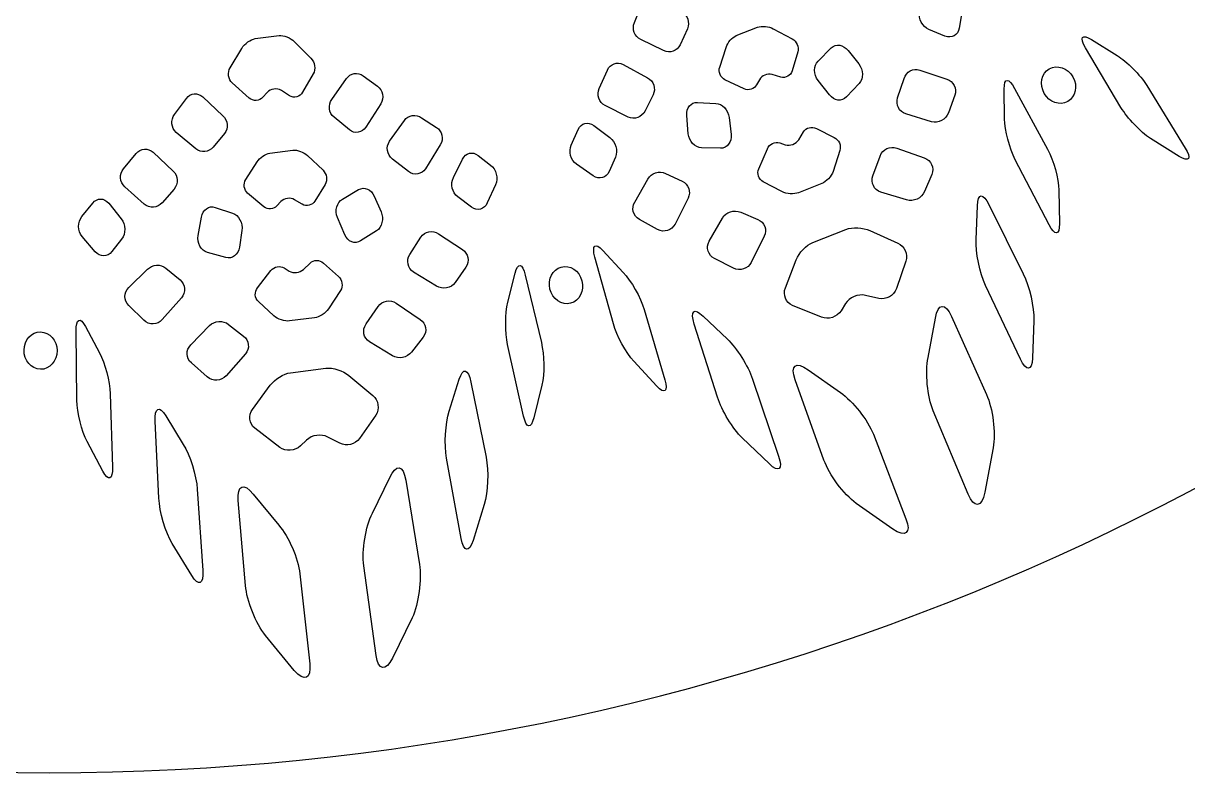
# Model space of a CAD drawing. Header units: centimetres. Extents: x -10.7 to 10.7, y -10.7 to 10.7.
# Drawn here: x -0.11 to 5, y -10.74 to -7.45 of the extents above; entities that cross this region are included whole.
import ezdxf

# ---------------------------------------------------------------- set-up
doc = ezdxf.new("R2010")
doc.units = ezdxf.units.CM
doc.header["$MEASUREMENT"] = 0
doc.layers.add('Camada 1', color=7, linetype='Continuous')

msp = doc.modelspace()

# ---------------------------------------------------------------- linework, layer by layer
at = {"layer": 'Camada 1'}
for points, knots in [([(-10.74208, 0), (-10.74208, 5.9327), (-5.9327, 10.74208), (0, 10.74208), (0, 10.74208), (5.9327, 10.74208), (10.74208, 5.9327), (10.74208, 0), (10.74208, 0), (10.74208, -5.9327), (5.9327, -10.74208), (0, -10.74208), (0, -10.74208), (-5.9327, -10.74208), (-10.74208, -5.9327), (-10.74208, 0)], [0, 0, 0, 0, 0.2, 0.2, 0.2, 0.2, 0.4, 0.4, 0.4, 0.4, 0.6, 0.6, 0.6, 0.6, 1, 1, 1, 1]), ([(3.82278, -7.39891), (3.81646, -7.42942), (3.83445, -7.46445), (3.86318, -7.47614), (3.86318, -7.47614), (3.86318, -7.47614), (3.9334, -7.50501), (3.9334, -7.50501), (3.9334, -7.50501), (3.96242, -7.51681), (3.99087, -7.50101), (3.99627, -7.47022), (3.99627, -7.47022), (3.99627, -7.47022), (4.01111, -7.38399), (4.01111, -7.38399), (4.01111, -7.38399), (4.01632, -7.35325), (3.99658, -7.31835), (3.96774, -7.30626), (3.96774, -7.30626), (3.96774, -7.30626), (3.90363, -7.27898), (3.90363, -7.27898), (3.90363, -7.27898), (3.87503, -7.26668), (3.84672, -7.28141), (3.84076, -7.31181), (3.84076, -7.31181), (3.84076, -7.31181), (3.82278, -7.39891), (3.82278, -7.39891)], [0, 0, 0, 0, 0.1111111, 0.1111111, 0.1111111, 0.1111111, 0.2222222, 0.2222222, 0.2222222, 0.2222222, 0.3333333, 0.3333333, 0.3333333, 0.3333333, 0.4444444, 0.4444444, 0.4444444, 0.4444444, 0.5555556, 0.5555556, 0.5555556, 0.5555556, 0.6666667, 0.6666667, 0.6666667, 0.6666667, 0.7777778, 0.7777778, 0.7777778, 0.7777778, 1, 1, 1, 1]), ([(2.56953, -7.44625), (2.55823, -7.47393), (2.57046, -7.5075), (2.59723, -7.52047), (2.59723, -7.52047), (2.59723, -7.52047), (2.69814, -7.56907), (2.69814, -7.56907), (2.69814, -7.56907), (2.72521, -7.58206), (2.75807, -7.57053), (2.77061, -7.54383), (2.77061, -7.54383), (2.77061, -7.54383), (2.80273, -7.4729), (2.80273, -7.4729), (2.80273, -7.4729), (2.81464, -7.44522), (2.80244, -7.41165), (2.77603, -7.39847), (2.77603, -7.39847), (2.77603, -7.39847), (2.66914, -7.34137), (2.66914, -7.34137), (2.66914, -7.34137), (2.64273, -7.327), (2.61268, -7.33772), (2.60167, -7.36534), (2.60167, -7.36534), (2.60167, -7.36534), (2.56953, -7.44625), (2.56953, -7.44625)], [0, 0, 0, 0, 0.1111111, 0.1111111, 0.1111111, 0.1111111, 0.2222222, 0.2222222, 0.2222222, 0.2222222, 0.3333333, 0.3333333, 0.3333333, 0.3333333, 0.4444444, 0.4444444, 0.4444444, 0.4444444, 0.5555556, 0.5555556, 0.5555556, 0.5555556, 0.6666667, 0.6666667, 0.6666667, 0.6666667, 0.7777778, 0.7777778, 0.7777778, 0.7777778, 1, 1, 1, 1]), ([(3.05155, -7.73697), (3.0715, -7.7462), (3.0964, -7.738), (3.10664, -7.71919), (3.10664, -7.71919), (3.10664, -7.71919), (3.11849, -7.69723), (3.11849, -7.69723), (3.11849, -7.69723), (3.12876, -7.67831), (3.15384, -7.66794), (3.17448, -7.67395), (3.17448, -7.67395), (3.17448, -7.67395), (3.21261, -7.68533), (3.21261, -7.68533), (3.21261, -7.68533), (3.23351, -7.69155), (3.25619, -7.67895), (3.26275, -7.65789), (3.26275, -7.65789), (3.26275, -7.65789), (3.28699, -7.57497), (3.28699, -7.57497), (3.28699, -7.57497), (3.29305, -7.55322), (3.28196, -7.52729), (3.26222, -7.51737), (3.26222, -7.51737), (3.26222, -7.51737), (3.17967, -7.47316), (3.17967, -7.47316), (3.17967, -7.47316), (3.16012, -7.46236), (3.12932, -7.4593), (3.11093, -7.46636), (3.11093, -7.46636), (3.11093, -7.46636), (3.01727, -7.5033), (3.01727, -7.5033), (3.01727, -7.5033), (2.99899, -7.51058), (2.97877, -7.53354), (2.97234, -7.55471), (2.97234, -7.55471), (2.97234, -7.55471), (2.9444, -7.64136), (2.9444, -7.64136), (2.9444, -7.64136), (2.9376, -7.66263), (2.94776, -7.6879), (2.96747, -7.69721), (2.96747, -7.69721), (2.96747, -7.69721), (3.05155, -7.73697), (3.05155, -7.73697)], [0, 0, 0, 0, 0.0666667, 0.0666667, 0.0666667, 0.0666667, 0.1333333, 0.1333333, 0.1333333, 0.1333333, 0.2, 0.2, 0.2, 0.2, 0.2666667, 0.2666667, 0.2666667, 0.2666667, 0.3333333, 0.3333333, 0.3333333, 0.3333333, 0.4, 0.4, 0.4, 0.4, 0.4666667, 0.4666667, 0.4666667, 0.4666667, 0.5333333, 0.5333333, 0.5333333, 0.5333333, 0.6, 0.6, 0.6, 0.6, 0.6666667, 0.6666667, 0.6666667, 0.6666667, 0.7333333, 0.7333333, 0.7333333, 0.7333333, 0.8, 0.8, 0.8, 0.8, 0.8666667, 0.8666667, 0.8666667, 0.8666667, 1, 1, 1, 1]), ([(0.87776, -7.77756), (0.89557, -7.79322), (0.92282, -7.79145), (0.9383, -7.77401), (0.9383, -7.77401), (0.9383, -7.77401), (0.95603, -7.75366), (0.95603, -7.75366), (0.95603, -7.75366), (0.9714, -7.73614), (0.99977, -7.7321), (1.01908, -7.74432), (1.01908, -7.74432), (1.01908, -7.74432), (1.0549, -7.76713), (1.0549, -7.76713), (1.0549, -7.76713), (1.07429, -7.77957), (1.10051, -7.77258), (1.11263, -7.75197), (1.11263, -7.75197), (1.11263, -7.75197), (1.1592, -7.67143), (1.1592, -7.67143), (1.1592, -7.67143), (1.17087, -7.65066), (1.16629, -7.61962), (1.14912, -7.60269), (1.14912, -7.60269), (1.14912, -7.60269), (1.07636, -7.52985), (1.07636, -7.52985), (1.07636, -7.52985), (1.05929, -7.51263), (1.02889, -7.50056), (1.00876, -7.50305), (1.00876, -7.50305), (1.00876, -7.50305), (0.90425, -7.51641), (0.90425, -7.51641), (0.90425, -7.51641), (0.88417, -7.51911), (0.85771, -7.53853), (0.8453, -7.55922), (0.8453, -7.55922), (0.8453, -7.55922), (0.79455, -7.6446), (0.79455, -7.6446), (0.79455, -7.6446), (0.78177, -7.66481), (0.78547, -7.69477), (0.8031, -7.7113), (0.8031, -7.7113), (0.8031, -7.7113), (0.87776, -7.77756), (0.87776, -7.77756)], [0, 0, 0, 0, 0.0666667, 0.0666667, 0.0666667, 0.0666667, 0.1333333, 0.1333333, 0.1333333, 0.1333333, 0.2, 0.2, 0.2, 0.2, 0.2666667, 0.2666667, 0.2666667, 0.2666667, 0.3333333, 0.3333333, 0.3333333, 0.3333333, 0.4, 0.4, 0.4, 0.4, 0.4666667, 0.4666667, 0.4666667, 0.4666667, 0.5333333, 0.5333333, 0.5333333, 0.5333333, 0.6, 0.6, 0.6, 0.6, 0.6666667, 0.6666667, 0.6666667, 0.6666667, 0.7333333, 0.7333333, 0.7333333, 0.7333333, 0.8, 0.8, 0.8, 0.8, 0.8666667, 0.8666667, 0.8666667, 0.8666667, 1, 1, 1, 1]), ([(4.8201, -7.72234), (4.79118, -7.67556), (4.73242, -7.61643), (4.68998, -7.5906), (4.68998, -7.5906), (4.68998, -7.5906), (4.57774, -7.52064), (4.57774, -7.52064), (4.57774, -7.52064), (4.53514, -7.4936), (4.52355, -7.50971), (4.55152, -7.55684), (4.55152, -7.55684), (4.55152, -7.55684), (4.70686, -7.81841), (4.70686, -7.81841), (4.70686, -7.81841), (4.73475, -7.86561), (4.79298, -7.927), (4.83627, -7.95478), (4.83627, -7.95478), (4.83627, -7.95478), (4.96229, -8.03408), (4.96229, -8.03408), (4.96229, -8.03408), (5.00566, -8.06049), (5.01791, -8.04358), (4.98917, -7.99699), (4.98917, -7.99699), (4.98917, -7.99699), (4.8201, -7.72234), (4.8201, -7.72234)], [0, 0, 0, 0, 0.1111111, 0.1111111, 0.1111111, 0.1111111, 0.2222222, 0.2222222, 0.2222222, 0.2222222, 0.3333333, 0.3333333, 0.3333333, 0.3333333, 0.4444444, 0.4444444, 0.4444444, 0.4444444, 0.5555556, 0.5555556, 0.5555556, 0.5555556, 0.6666667, 0.6666667, 0.6666667, 0.6666667, 0.7777778, 0.7777778, 0.7777778, 0.7777778, 1, 1, 1, 1]), ([(3.37643, -7.61513), (3.35619, -7.63548), (3.356, -7.67355), (3.37643, -7.69993), (3.37643, -7.69993), (3.37643, -7.69993), (3.42641, -7.76391), (3.42641, -7.76391), (3.42641, -7.76391), (3.44697, -7.79013), (3.48044, -7.79394), (3.50071, -7.77269), (3.50071, -7.77269), (3.50071, -7.77269), (3.55688, -7.71337), (3.55688, -7.71337), (3.55688, -7.71337), (3.57675, -7.69228), (3.5759, -7.65336), (3.555, -7.62733), (3.555, -7.62733), (3.555, -7.62733), (3.50883, -7.56886), (3.50883, -7.56886), (3.50883, -7.56886), (3.48785, -7.54267), (3.45475, -7.53737), (3.43456, -7.55756), (3.43456, -7.55756), (3.43456, -7.55756), (3.37643, -7.61513), (3.37643, -7.61513)], [0, 0, 0, 0, 0.1111111, 0.1111111, 0.1111111, 0.1111111, 0.2222222, 0.2222222, 0.2222222, 0.2222222, 0.3333333, 0.3333333, 0.3333333, 0.3333333, 0.4444444, 0.4444444, 0.4444444, 0.4444444, 0.5555556, 0.5555556, 0.5555556, 0.5555556, 0.6666667, 0.6666667, 0.6666667, 0.6666667, 0.7777778, 0.7777778, 0.7777778, 0.7777778, 1, 1, 1, 1]), ([(2.41504, -7.73546), (2.40226, -7.76263), (2.41372, -7.79674), (2.4407, -7.81068), (2.4407, -7.81068), (2.4407, -7.81068), (2.54198, -7.86077), (2.54198, -7.86077), (2.54198, -7.86077), (2.56913, -7.87347), (2.60265, -7.86162), (2.61643, -7.83439), (2.61643, -7.83439), (2.61643, -7.83439), (2.6518, -7.7634), (2.6518, -7.7634), (2.6518, -7.7634), (2.66532, -7.73633), (2.65402, -7.70233), (2.62743, -7.68828), (2.62743, -7.68828), (2.62743, -7.68828), (2.52043, -7.63028), (2.52043, -7.63028), (2.52043, -7.63028), (2.49421, -7.61581), (2.46328, -7.62703), (2.45114, -7.65518), (2.45114, -7.65518), (2.45114, -7.65518), (2.41504, -7.73546), (2.41504, -7.73546)], [0, 0, 0, 0, 0.1111111, 0.1111111, 0.1111111, 0.1111111, 0.2222222, 0.2222222, 0.2222222, 0.2222222, 0.3333333, 0.3333333, 0.3333333, 0.3333333, 0.4444444, 0.4444444, 0.4444444, 0.4444444, 0.5555556, 0.5555556, 0.5555556, 0.5555556, 0.6666667, 0.6666667, 0.6666667, 0.6666667, 0.7777778, 0.7777778, 0.7777778, 0.7777778, 1, 1, 1, 1]), ([(1.3177, -7.9171), (1.34098, -7.93594), (1.37392, -7.93073), (1.39025, -7.90525), (1.39025, -7.90525), (1.39025, -7.90525), (1.45597, -7.80294), (1.45597, -7.80294), (1.45597, -7.80294), (1.47185, -7.77757), (1.46497, -7.74267), (1.44097, -7.72523), (1.44097, -7.72523), (1.44097, -7.72523), (1.37869, -7.6797), (1.37869, -7.6797), (1.37869, -7.6797), (1.35493, -7.66226), (1.32191, -7.66763), (1.30511, -7.69192), (1.30511, -7.69192), (1.30511, -7.69192), (1.24037, -7.78331), (1.24037, -7.78331), (1.24037, -7.78331), (1.22299, -7.8076), (1.2273, -7.84313), (1.25034, -7.86208), (1.25034, -7.86208), (1.25034, -7.86208), (1.3177, -7.9171), (1.3177, -7.9171)], [0, 0, 0, 0, 0.1111111, 0.1111111, 0.1111111, 0.1111111, 0.2222222, 0.2222222, 0.2222222, 0.2222222, 0.3333333, 0.3333333, 0.3333333, 0.3333333, 0.4444444, 0.4444444, 0.4444444, 0.4444444, 0.5555556, 0.5555556, 0.5555556, 0.5555556, 0.6666667, 0.6666667, 0.6666667, 0.6666667, 0.7777778, 0.7777778, 0.7777778, 0.7777778, 1, 1, 1, 1]), ([(3.72576, -7.77682), (3.716, -7.80619), (3.73198, -7.83807), (3.76185, -7.84754), (3.76185, -7.84754), (3.76185, -7.84754), (3.87459, -7.88146), (3.87459, -7.88146), (3.87459, -7.88146), (3.9043, -7.8894), (3.93793, -7.87178), (3.94883, -7.84222), (3.94883, -7.84222), (3.94883, -7.84222), (3.97672, -7.76504), (3.97672, -7.76504), (3.97672, -7.76504), (3.98736, -7.73567), (3.97151, -7.70382), (3.94195, -7.69408), (3.94195, -7.69408), (3.94195, -7.69408), (3.8232, -7.65471), (3.8232, -7.65471), (3.8232, -7.65471), (3.7941, -7.64484), (3.7634, -7.66172), (3.75398, -7.69165), (3.75398, -7.69165), (3.75398, -7.69165), (3.72576, -7.77682), (3.72576, -7.77682)], [0, 0, 0, 0, 0.1111111, 0.1111111, 0.1111111, 0.1111111, 0.2222222, 0.2222222, 0.2222222, 0.2222222, 0.3333333, 0.3333333, 0.3333333, 0.3333333, 0.4444444, 0.4444444, 0.4444444, 0.4444444, 0.5555556, 0.5555556, 0.5555556, 0.5555556, 0.6666667, 0.6666667, 0.6666667, 0.6666667, 0.7777778, 0.7777778, 0.7777778, 0.7777778, 1, 1, 1, 1]), ([(4.39198, -7.64921), (4.35769, -7.66905), (4.34769, -7.7171), (4.36981, -7.75684), (4.36981, -7.75684), (4.39174, -7.79677), (4.43791, -7.81261), (4.47294, -7.79221), (4.47294, -7.79221), (4.50802, -7.77215), (4.5181, -7.72392), (4.49543, -7.68458), (4.49543, -7.68458), (4.47252, -7.64537), (4.42624, -7.6295), (4.39198, -7.64921)], [0, 0, 0, 0, 0.2, 0.2, 0.2, 0.2, 0.4, 0.4, 0.4, 0.4, 0.6, 0.6, 0.6, 0.6, 1, 1, 1, 1]), ([(4.39092, -8.3344), (4.41616, -8.38306), (4.43706, -8.38102), (4.43643, -8.33009), (4.43643, -8.33009), (4.43643, -8.33009), (4.434, -8.18282), (4.434, -8.18282), (4.434, -8.18282), (4.43307, -8.13186), (4.41029, -8.05098), (4.3841, -8.00267), (4.3841, -8.00267), (4.3841, -8.00267), (4.23958, -7.73547), (4.23958, -7.73547), (4.23958, -7.73547), (4.21357, -7.68718), (4.19309, -7.68811), (4.19423, -7.7379), (4.19423, -7.7379), (4.19423, -7.7379), (4.19587, -7.8686), (4.19587, -7.8686), (4.19587, -7.8686), (4.19621, -7.9185), (4.21701, -7.99944), (4.2423, -8.04825), (4.2423, -8.04825), (4.2423, -8.04825), (4.39092, -8.3344), (4.39092, -8.3344)], [0, 0, 0, 0, 0.1111111, 0.1111111, 0.1111111, 0.1111111, 0.2222222, 0.2222222, 0.2222222, 0.2222222, 0.3333333, 0.3333333, 0.3333333, 0.3333333, 0.4444444, 0.4444444, 0.4444444, 0.4444444, 0.5555556, 0.5555556, 0.5555556, 0.5555556, 0.6666667, 0.6666667, 0.6666667, 0.6666667, 0.7777778, 0.7777778, 0.7777778, 0.7777778, 1, 1, 1, 1]), ([(0.54986, -7.84947), (0.53184, -7.87347), (0.53502, -7.90908), (0.55748, -7.92824), (0.55748, -7.92824), (0.55748, -7.92824), (0.64286, -8.00034), (0.64286, -8.00034), (0.64286, -8.00034), (0.66572, -8.01939), (0.70041, -8.01648), (0.71954, -7.99362), (0.71954, -7.99362), (0.71954, -7.99362), (0.76899, -7.93393), (0.76899, -7.93393), (0.76899, -7.93393), (0.78783, -7.91118), (0.78463, -7.87562), (0.76243, -7.85519), (0.76243, -7.85519), (0.76243, -7.85519), (0.67345, -7.77224), (0.67345, -7.77224), (0.67345, -7.77224), (0.6517, -7.75173), (0.61971, -7.75472), (0.6018, -7.77885), (0.6018, -7.77885), (0.6018, -7.77885), (0.54986, -7.84947), (0.54986, -7.84947)], [0, 0, 0, 0, 0.1111111, 0.1111111, 0.1111111, 0.1111111, 0.2222222, 0.2222222, 0.2222222, 0.2222222, 0.3333333, 0.3333333, 0.3333333, 0.3333333, 0.4444444, 0.4444444, 0.4444444, 0.4444444, 0.5555556, 0.5555556, 0.5555556, 0.5555556, 0.6666667, 0.6666667, 0.6666667, 0.6666667, 0.7777778, 0.7777778, 0.7777778, 0.7777778, 1, 1, 1, 1]), ([(2.94817, -7.99809), (2.97764, -7.99947), (2.99789, -7.97036), (2.99418, -7.93724), (2.99418, -7.93724), (2.99418, -7.93724), (2.98558, -7.86297), (2.98558, -7.86297), (2.98558, -7.86297), (2.98166, -7.82953), (2.95507, -7.80172), (2.92671, -7.80122), (2.92671, -7.80122), (2.92671, -7.80122), (2.84641, -7.79693), (2.84641, -7.79693), (2.84641, -7.79693), (2.81789, -7.79492), (2.79696, -7.82029), (2.79963, -7.85347), (2.79963, -7.85347), (2.79963, -7.85347), (2.80648, -7.93454), (2.80648, -7.93454), (2.80648, -7.93454), (2.80926, -7.96767), (2.83519, -7.99547), (2.86429, -7.99627), (2.86429, -7.99627), (2.86429, -7.99627), (2.94817, -7.99809), (2.94817, -7.99809)], [0, 0, 0, 0, 0.1111111, 0.1111111, 0.1111111, 0.1111111, 0.2222222, 0.2222222, 0.2222222, 0.2222222, 0.3333333, 0.3333333, 0.3333333, 0.3333333, 0.4444444, 0.4444444, 0.4444444, 0.4444444, 0.5555556, 0.5555556, 0.5555556, 0.5555556, 0.6666667, 0.6666667, 0.6666667, 0.6666667, 0.7777778, 0.7777778, 0.7777778, 0.7777778, 1, 1, 1, 1]), ([(1.57737, -8.1003), (1.60182, -8.11895), (1.63587, -8.11374), (1.65219, -8.08837), (1.65219, -8.08837), (1.65219, -8.08837), (1.71717, -7.98362), (1.71717, -7.98362), (1.71717, -7.98362), (1.73297, -7.95721), (1.72503, -7.92269), (1.70032, -7.90657), (1.70032, -7.90657), (1.70032, -7.90657), (1.6351, -7.86384), (1.6351, -7.86384), (1.6351, -7.86384), (1.61028, -7.84662), (1.57631, -7.85199), (1.55935, -7.87625), (1.55935, -7.87625), (1.55935, -7.87625), (1.49453, -7.96703), (1.49453, -7.96703), (1.49453, -7.96703), (1.47728, -7.9915), (1.48239, -8.02675), (1.50657, -8.04561), (1.50657, -8.04561), (1.50657, -8.04561), (1.57737, -8.1003), (1.57737, -8.1003)], [0, 0, 0, 0, 0.1111111, 0.1111111, 0.1111111, 0.1111111, 0.2222222, 0.2222222, 0.2222222, 0.2222222, 0.3333333, 0.3333333, 0.3333333, 0.3333333, 0.4444444, 0.4444444, 0.4444444, 0.4444444, 0.5555556, 0.5555556, 0.5555556, 0.5555556, 0.6666667, 0.6666667, 0.6666667, 0.6666667, 0.7777778, 0.7777778, 0.7777778, 0.7777778, 1, 1, 1, 1]), ([(2.38884, -8.11935), (2.41469, -8.13726), (2.44647, -8.1285), (2.4589, -8.10006), (2.4589, -8.10006), (2.4589, -8.10006), (2.48647, -8.03688), (2.48647, -8.03688), (2.48647, -8.03688), (2.49851, -8.00854), (2.4875, -7.9701), (2.46194, -7.95126), (2.46194, -7.95126), (2.46194, -7.95126), (2.39114, -7.8984), (2.39114, -7.8984), (2.39114, -7.8984), (2.36614, -7.87954), (2.33552, -7.887), (2.32317, -7.91517), (2.32317, -7.91517), (2.32317, -7.91517), (2.29227, -7.98404), (2.29227, -7.98404), (2.29227, -7.98404), (2.2797, -8.0123), (2.28965, -8.05008), (2.31524, -8.06799), (2.31524, -8.06799), (2.31524, -8.06799), (2.38884, -8.11935), (2.38884, -8.11935)], [0, 0, 0, 0, 0.1111111, 0.1111111, 0.1111111, 0.1111111, 0.2222222, 0.2222222, 0.2222222, 0.2222222, 0.3333333, 0.3333333, 0.3333333, 0.3333333, 0.4444444, 0.4444444, 0.4444444, 0.4444444, 0.5555556, 0.5555556, 0.5555556, 0.5555556, 0.6666667, 0.6666667, 0.6666667, 0.6666667, 0.7777778, 0.7777778, 0.7777778, 0.7777778, 1, 1, 1, 1]), ([(3.11592, -8.08818), (3.10663, -8.10879), (3.11555, -8.13467), (3.13568, -8.14528), (3.13568, -8.14528), (3.13568, -8.14528), (3.21778, -8.18865), (3.21778, -8.18865), (3.21778, -8.18865), (3.23776, -8.19918), (3.2707, -8.20127), (3.29054, -8.19344), (3.29054, -8.19344), (3.29054, -8.19344), (3.39278, -8.15314), (3.39278, -8.15314), (3.39278, -8.15314), (3.41284, -8.14531), (3.43514, -8.1216), (3.4425, -8.10014), (3.4425, -8.10014), (3.4425, -8.10014), (3.47216, -8.00836), (3.47216, -8.00836), (3.47216, -8.00836), (3.47907, -7.98606), (3.46766, -7.96015), (3.44734, -7.95034), (3.44734, -7.95034), (3.44734, -7.95034), (3.36916, -7.91153), (3.36916, -7.91153), (3.36916, -7.91153), (3.34881, -7.90081), (3.3231, -7.90753), (3.31201, -7.92627), (3.31201, -7.92627), (3.31201, -7.92627), (3.29116, -7.96043), (3.29116, -7.96043), (3.29116, -7.96043), (3.28018, -7.97927), (3.25338, -7.98935), (3.23232, -7.98242), (3.23232, -7.98242), (3.23232, -7.98242), (3.20808, -7.97488), (3.20808, -7.97488), (3.20808, -7.97488), (3.18707, -7.96837), (3.1627, -7.97956), (3.15384, -8.00036), (3.15384, -8.00036), (3.15384, -8.00036), (3.11592, -8.08818), (3.11592, -8.08818)], [0, 0, 0, 0, 0.0666667, 0.0666667, 0.0666667, 0.0666667, 0.1333333, 0.1333333, 0.1333333, 0.1333333, 0.2, 0.2, 0.2, 0.2, 0.2666667, 0.2666667, 0.2666667, 0.2666667, 0.3333333, 0.3333333, 0.3333333, 0.3333333, 0.4, 0.4, 0.4, 0.4, 0.4666667, 0.4666667, 0.4666667, 0.4666667, 0.5333333, 0.5333333, 0.5333333, 0.5333333, 0.6, 0.6, 0.6, 0.6, 0.6666667, 0.6666667, 0.6666667, 0.6666667, 0.7333333, 0.7333333, 0.7333333, 0.7333333, 0.8, 0.8, 0.8, 0.8, 0.8666667, 0.8666667, 0.8666667, 0.8666667, 1, 1, 1, 1]), ([(0.3257, -8.088), (0.30639, -8.11115), (0.30861, -8.1469), (0.3312, -8.16722), (0.3312, -8.16722), (0.3312, -8.16722), (0.41682, -8.24374), (0.41682, -8.24374), (0.41682, -8.24374), (0.43987, -8.26454), (0.47532, -8.25996), (0.49564, -8.23731), (0.49564, -8.23731), (0.49564, -8.23731), (0.54816, -8.1773), (0.54816, -8.1773), (0.54816, -8.1773), (0.56811, -8.15444), (0.56597, -8.11891), (0.54387, -8.0984), (0.54387, -8.0984), (0.54387, -8.0984), (0.45534, -8.01585), (0.45534, -8.01585), (0.45534, -8.01585), (0.43372, -7.99603), (0.40076, -7.99794), (0.38155, -8.02072), (0.38155, -8.02072), (0.38155, -8.02072), (0.3257, -8.088), (0.3257, -8.088)], [0, 0, 0, 0, 0.1111111, 0.1111111, 0.1111111, 0.1111111, 0.2222222, 0.2222222, 0.2222222, 0.2222222, 0.3333333, 0.3333333, 0.3333333, 0.3333333, 0.4444444, 0.4444444, 0.4444444, 0.4444444, 0.5555556, 0.5555556, 0.5555556, 0.5555556, 0.6666667, 0.6666667, 0.6666667, 0.6666667, 0.7777778, 0.7777778, 0.7777778, 0.7777778, 1, 1, 1, 1]), ([(0.94213, -8.25487), (0.9589, -8.26868), (0.9851, -8.26701), (0.99976, -8.25098), (0.99976, -8.25098), (0.99976, -8.25098), (1.01701, -8.23278), (1.01701, -8.23278), (1.01701, -8.23278), (1.03164, -8.21688), (1.0586, -8.21291), (1.07689, -8.22405), (1.07689, -8.22405), (1.07689, -8.22405), (1.11097, -8.24418), (1.11097, -8.24418), (1.11097, -8.24418), (1.12952, -8.25537), (1.15444, -8.24884), (1.16627, -8.2301), (1.16627, -8.2301), (1.16627, -8.2301), (1.21125, -8.15734), (1.21125, -8.15734), (1.21125, -8.15734), (1.22281, -8.13837), (1.21871, -8.11038), (1.20217, -8.09503), (1.20217, -8.09503), (1.20217, -8.09503), (1.13364, -8.03029), (1.13364, -8.03029), (1.13364, -8.03029), (1.11747, -8.01489), (1.08834, -8.00425), (1.06895, -8.00677), (1.06895, -8.00677), (1.06895, -8.00677), (0.96896, -8.01955), (0.96896, -8.01955), (0.96896, -8.01955), (0.94949, -8.02206), (0.92398, -8.03953), (0.91218, -8.05836), (0.91218, -8.05836), (0.91218, -8.05836), (0.86302, -8.13588), (0.86302, -8.13588), (0.86302, -8.13588), (0.85101, -8.15482), (0.85455, -8.18168), (0.87104, -8.19549), (0.87104, -8.19549), (0.87104, -8.19549), (0.94213, -8.25487), (0.94213, -8.25487)], [0, 0, 0, 0, 0.0666667, 0.0666667, 0.0666667, 0.0666667, 0.1333333, 0.1333333, 0.1333333, 0.1333333, 0.2, 0.2, 0.2, 0.2, 0.2666667, 0.2666667, 0.2666667, 0.2666667, 0.3333333, 0.3333333, 0.3333333, 0.3333333, 0.4, 0.4, 0.4, 0.4, 0.4666667, 0.4666667, 0.4666667, 0.4666667, 0.5333333, 0.5333333, 0.5333333, 0.5333333, 0.6, 0.6, 0.6, 0.6, 0.6666667, 0.6666667, 0.6666667, 0.6666667, 0.7333333, 0.7333333, 0.7333333, 0.7333333, 0.8, 0.8, 0.8, 0.8, 0.8666667, 0.8666667, 0.8666667, 0.8666667, 1, 1, 1, 1]), ([(1.77475, -8.12673), (1.76086, -8.15486), (1.76903, -8.19322), (1.79377, -8.21179), (1.79377, -8.21179), (1.79377, -8.21179), (1.85415, -8.25695), (1.85415, -8.25695), (1.85415, -8.25695), (1.87902, -8.2755), (1.9104, -8.267), (1.92371, -8.2384), (1.92371, -8.2384), (1.92371, -8.2384), (1.95991, -8.15823), (1.95991, -8.15823), (1.95991, -8.15823), (1.97269, -8.1295), (1.96266, -8.09071), (1.93782, -8.07176), (1.93782, -8.07176), (1.93782, -8.07176), (1.88324, -8.02977), (1.88324, -8.02977), (1.88324, -8.02977), (1.85879, -8.01064), (1.82784, -8.01802), (1.81432, -8.0462), (1.81432, -8.0462), (1.81432, -8.0462), (1.77475, -8.12673), (1.77475, -8.12673)], [0, 0, 0, 0, 0.1111111, 0.1111111, 0.1111111, 0.1111111, 0.2222222, 0.2222222, 0.2222222, 0.2222222, 0.3333333, 0.3333333, 0.3333333, 0.3333333, 0.4444444, 0.4444444, 0.4444444, 0.4444444, 0.5555556, 0.5555556, 0.5555556, 0.5555556, 0.6666667, 0.6666667, 0.6666667, 0.6666667, 0.7777778, 0.7777778, 0.7777778, 0.7777778, 1, 1, 1, 1]), ([(3.61741, -8.11895), (3.60651, -8.1489), (3.62156, -8.18126), (3.6517, -8.19041), (3.6517, -8.19041), (3.6517, -8.19041), (3.76526, -8.22494), (3.76526, -8.22494), (3.76526, -8.22494), (3.79563, -8.23409), (3.83101, -8.21766), (3.84352, -8.18864), (3.84352, -8.18864), (3.84352, -8.18864), (3.87577, -8.11284), (3.87577, -8.11284), (3.87577, -8.11284), (3.88799, -8.08382), (3.87315, -8.05172), (3.84294, -8.0409), (3.84294, -8.0409), (3.84294, -8.0409), (3.72218, -7.99751), (3.72218, -7.99751), (3.72218, -7.99751), (3.69231, -7.9869), (3.65966, -8.0023), (3.64902, -8.03214), (3.64902, -8.03214), (3.64902, -8.03214), (3.61741, -8.11895), (3.61741, -8.11895)], [0, 0, 0, 0, 0.1111111, 0.1111111, 0.1111111, 0.1111111, 0.2222222, 0.2222222, 0.2222222, 0.2222222, 0.3333333, 0.3333333, 0.3333333, 0.3333333, 0.4444444, 0.4444444, 0.4444444, 0.4444444, 0.5555556, 0.5555556, 0.5555556, 0.5555556, 0.6666667, 0.6666667, 0.6666667, 0.6666667, 0.7777778, 0.7777778, 0.7777778, 0.7777778, 1, 1, 1, 1]), ([(2.67168, -8.35557), (2.69912, -8.3702), (2.7338, -8.35912), (2.74809, -8.33094), (2.74809, -8.33094), (2.74809, -8.33094), (2.80527, -8.21727), (2.80527, -8.21727), (2.80527, -8.21727), (2.81927, -8.1893), (2.80731, -8.15581), (2.77937, -8.14268), (2.77937, -8.14268), (2.77937, -8.14268), (2.70661, -8.10834), (2.70661, -8.10834), (2.70661, -8.10834), (2.67878, -8.09535), (2.64401, -8.10657), (2.62888, -8.13382), (2.62888, -8.13382), (2.62888, -8.13382), (2.57088, -8.23436), (2.57088, -8.23436), (2.57088, -8.23436), (2.55493, -8.26069), (2.56403, -8.29519), (2.59157, -8.31088), (2.59157, -8.31088), (2.59157, -8.31088), (2.67168, -8.35557), (2.67168, -8.35557)], [0, 0, 0, 0, 0.1111111, 0.1111111, 0.1111111, 0.1111111, 0.2222222, 0.2222222, 0.2222222, 0.2222222, 0.3333333, 0.3333333, 0.3333333, 0.3333333, 0.4444444, 0.4444444, 0.4444444, 0.4444444, 0.5555556, 0.5555556, 0.5555556, 0.5555556, 0.6666667, 0.6666667, 0.6666667, 0.6666667, 0.7777778, 0.7777778, 0.7777778, 0.7777778, 1, 1, 1, 1]), ([(1.28781, -8.22187), (1.26283, -8.23528), (1.25265, -8.2714), (1.26572, -8.30225), (1.26572, -8.30225), (1.26572, -8.30225), (1.29763, -8.37792), (1.29763, -8.37792), (1.29763, -8.37792), (1.31097, -8.40943), (1.34229, -8.42099), (1.36722, -8.4053), (1.36722, -8.4053), (1.36722, -8.4053), (1.43651, -8.36138), (1.43651, -8.36138), (1.43651, -8.36138), (1.46143, -8.34569), (1.47027, -8.30788), (1.45694, -8.27724), (1.45694, -8.27724), (1.45694, -8.27724), (1.42728, -8.20927), (1.42728, -8.20927), (1.42728, -8.20927), (1.41376, -8.17858), (1.38307, -8.16559), (1.35854, -8.17995), (1.35854, -8.17995), (1.35854, -8.17995), (1.28781, -8.22187), (1.28781, -8.22187)], [0, 0, 0, 0, 0.1111111, 0.1111111, 0.1111111, 0.1111111, 0.2222222, 0.2222222, 0.2222222, 0.2222222, 0.3333333, 0.3333333, 0.3333333, 0.3333333, 0.4444444, 0.4444444, 0.4444444, 0.4444444, 0.5555556, 0.5555556, 0.5555556, 0.5555556, 0.6666667, 0.6666667, 0.6666667, 0.6666667, 0.7777778, 0.7777778, 0.7777778, 0.7777778, 1, 1, 1, 1]), ([(0.20193, -8.45338), (0.22233, -8.47701), (0.25527, -8.47661), (0.27469, -8.452), (0.27469, -8.452), (0.27469, -8.452), (0.31747, -8.39776), (0.31747, -8.39776), (0.31747, -8.39776), (0.3366, -8.37305), (0.33575, -8.33325), (0.31591, -8.30841), (0.31591, -8.30841), (0.31591, -8.30841), (0.26074, -8.23994), (0.26074, -8.23994), (0.26074, -8.23994), (0.24116, -8.21531), (0.20981, -8.21494), (0.19044, -8.2393), (0.19044, -8.2393), (0.19044, -8.2393), (0.14295, -8.2983), (0.14295, -8.2983), (0.14295, -8.2983), (0.12337, -8.32248), (0.12345, -8.36175), (0.14359, -8.38537), (0.14359, -8.38537), (0.14359, -8.38537), (0.20193, -8.45338), (0.20193, -8.45338)], [0, 0, 0, 0, 0.1111111, 0.1111111, 0.1111111, 0.1111111, 0.2222222, 0.2222222, 0.2222222, 0.2222222, 0.3333333, 0.3333333, 0.3333333, 0.3333333, 0.4444444, 0.4444444, 0.4444444, 0.4444444, 0.5555556, 0.5555556, 0.5555556, 0.5555556, 0.6666667, 0.6666667, 0.6666667, 0.6666667, 0.7777778, 0.7777778, 0.7777778, 0.7777778, 1, 1, 1, 1]), ([(4.26516, -8.92455), (4.29117, -8.97969), (4.31533, -8.9781), (4.31805, -8.92111), (4.31805, -8.92111), (4.31805, -8.92111), (4.32437, -8.75461), (4.32437, -8.75461), (4.32437, -8.75461), (4.32596, -8.69675), (4.30468, -8.60507), (4.27751, -8.5503), (4.27751, -8.5503), (4.27751, -8.5503), (4.12799, -8.2477), (4.12799, -8.2477), (4.12799, -8.2477), (4.10092, -8.19296), (4.0779, -8.19425), (4.07632, -8.25085), (4.07632, -8.25085), (4.07632, -8.25085), (4.07055, -8.3987), (4.07055, -8.3987), (4.07055, -8.3987), (4.0678, -8.4545), (4.08629, -8.54554), (4.1123, -8.60076), (4.1123, -8.60076), (4.1123, -8.60076), (4.26516, -8.92455), (4.26516, -8.92455)], [0, 0, 0, 0, 0.1111111, 0.1111111, 0.1111111, 0.1111111, 0.2222222, 0.2222222, 0.2222222, 0.2222222, 0.3333333, 0.3333333, 0.3333333, 0.3333333, 0.4444444, 0.4444444, 0.4444444, 0.4444444, 0.5555556, 0.5555556, 0.5555556, 0.5555556, 0.6666667, 0.6666667, 0.6666667, 0.6666667, 0.7777778, 0.7777778, 0.7777778, 0.7777778, 1, 1, 1, 1]), ([(0.77454, -8.47831), (0.80272, -8.48612), (0.83008, -8.46545), (0.835, -8.43267), (0.835, -8.43267), (0.835, -8.43267), (0.84593, -8.35943), (0.84593, -8.35943), (0.84593, -8.35943), (0.85077, -8.32652), (0.83191, -8.29215), (0.80452, -8.28294), (0.80452, -8.28294), (0.80452, -8.28294), (0.72792, -8.25775), (0.72792, -8.25775), (0.72792, -8.25775), (0.70059, -8.24878), (0.67389, -8.26825), (0.66799, -8.30106), (0.66799, -8.30106), (0.66799, -8.30106), (0.65383, -8.38126), (0.65383, -8.38126), (0.65383, -8.38126), (0.64796, -8.4142), (0.66587, -8.44767), (0.69405, -8.45553), (0.69405, -8.45553), (0.69405, -8.45553), (0.77454, -8.47831), (0.77454, -8.47831)], [0, 0, 0, 0, 0.1111111, 0.1111111, 0.1111111, 0.1111111, 0.2222222, 0.2222222, 0.2222222, 0.2222222, 0.3333333, 0.3333333, 0.3333333, 0.3333333, 0.4444444, 0.4444444, 0.4444444, 0.4444444, 0.5555556, 0.5555556, 0.5555556, 0.5555556, 0.6666667, 0.6666667, 0.6666667, 0.6666667, 0.7777778, 0.7777778, 0.7777778, 0.7777778, 1, 1, 1, 1]), ([(3.00442, -8.52474), (3.03315, -8.53913), (3.06879, -8.52752), (3.08319, -8.49955), (3.08319, -8.49955), (3.08319, -8.49955), (3.14015, -8.38483), (3.14015, -8.38483), (3.14015, -8.38483), (3.15378, -8.35562), (3.141, -8.32252), (3.11202, -8.31104), (3.11202, -8.31104), (3.11202, -8.31104), (3.03643, -8.27905), (3.03643, -8.27905), (3.03643, -8.27905), (3.00733, -8.26627), (2.97142, -8.27794), (2.95613, -8.3049), (2.95613, -8.3049), (2.95613, -8.3049), (2.89837, -8.40703), (2.89837, -8.40703), (2.89837, -8.40703), (2.8826, -8.43415), (2.89276, -8.46852), (2.92123, -8.48297), (2.92123, -8.48297), (2.92123, -8.48297), (3.00442, -8.52474), (3.00442, -8.52474)], [0, 0, 0, 0, 0.1111111, 0.1111111, 0.1111111, 0.1111111, 0.2222222, 0.2222222, 0.2222222, 0.2222222, 0.3333333, 0.3333333, 0.3333333, 0.3333333, 0.4444444, 0.4444444, 0.4444444, 0.4444444, 0.5555556, 0.5555556, 0.5555556, 0.5555556, 0.6666667, 0.6666667, 0.6666667, 0.6666667, 0.7777778, 0.7777778, 0.7777778, 0.7777778, 1, 1, 1, 1]), ([(1.58327, -8.46447), (1.56626, -8.49061), (1.57367, -8.52562), (1.60004, -8.5421), (1.60004, -8.5421), (1.60004, -8.5421), (1.70034, -8.60385), (1.70034, -8.60385), (1.70034, -8.60385), (1.72704, -8.62007), (1.76421, -8.61322), (1.78268, -8.5884), (1.78268, -8.5884), (1.78268, -8.5884), (1.82943, -8.52048), (1.82943, -8.52048), (1.82943, -8.52048), (1.84716, -8.49447), (1.83996, -8.45965), (1.81403, -8.44304), (1.81403, -8.44304), (1.81403, -8.44304), (1.70925, -8.37356), (1.70925, -8.37356), (1.70925, -8.37356), (1.68335, -8.35583), (1.64892, -8.36247), (1.63231, -8.38867), (1.63231, -8.38867), (1.63231, -8.38867), (1.58327, -8.46447), (1.58327, -8.46447)], [0, 0, 0, 0, 0.1111111, 0.1111111, 0.1111111, 0.1111111, 0.2222222, 0.2222222, 0.2222222, 0.2222222, 0.3333333, 0.3333333, 0.3333333, 0.3333333, 0.4444444, 0.4444444, 0.4444444, 0.4444444, 0.5555556, 0.5555556, 0.5555556, 0.5555556, 0.6666667, 0.6666667, 0.6666667, 0.6666667, 0.7777778, 0.7777778, 0.7777778, 0.7777778, 1, 1, 1, 1]), ([(3.39098, -8.74043), (3.42122, -8.75244), (3.46009, -8.73972), (3.47721, -8.71236), (3.47721, -8.71236), (3.47721, -8.71236), (3.49655, -8.68066), (3.49655, -8.68066), (3.49655, -8.68066), (3.51364, -8.65312), (3.55272, -8.63698), (3.58447, -8.64452), (3.58447, -8.64452), (3.58447, -8.64452), (3.64255, -8.65809), (3.64255, -8.65809), (3.64255, -8.65809), (3.67406, -8.66518), (3.70991, -8.64698), (3.72055, -8.61507), (3.72055, -8.61507), (3.72055, -8.61507), (3.76167, -8.49471), (3.76167, -8.49471), (3.76167, -8.49471), (3.77231, -8.46349), (3.75638, -8.42777), (3.72669, -8.41473), (3.72669, -8.41473), (3.72669, -8.41473), (3.60318, -8.35967), (3.60318, -8.35967), (3.60318, -8.35967), (3.57437, -8.34726), (3.52677, -8.34335), (3.49864, -8.35491), (3.49864, -8.35491), (3.49864, -8.35491), (3.35301, -8.41235), (3.35301, -8.41235), (3.35301, -8.41235), (3.32465, -8.42357), (3.2925, -8.45733), (3.28081, -8.48776), (3.28081, -8.48776), (3.28081, -8.48776), (3.23276, -8.6118), (3.23276, -8.6118), (3.23276, -8.6118), (3.22091, -8.64231), (3.2349, -8.67723), (3.26456, -8.68946), (3.26456, -8.68946), (3.26456, -8.68946), (3.39098, -8.74043), (3.39098, -8.74043)], [0, 0, 0, 0, 0.0666667, 0.0666667, 0.0666667, 0.0666667, 0.1333333, 0.1333333, 0.1333333, 0.1333333, 0.2, 0.2, 0.2, 0.2, 0.2666667, 0.2666667, 0.2666667, 0.2666667, 0.3333333, 0.3333333, 0.3333333, 0.3333333, 0.4, 0.4, 0.4, 0.4, 0.4666667, 0.4666667, 0.4666667, 0.4666667, 0.5333333, 0.5333333, 0.5333333, 0.5333333, 0.6, 0.6, 0.6, 0.6, 0.6666667, 0.6666667, 0.6666667, 0.6666667, 0.7333333, 0.7333333, 0.7333333, 0.7333333, 0.8, 0.8, 0.8, 0.8, 0.8666667, 0.8666667, 0.8666667, 0.8666667, 1, 1, 1, 1]), ([(2.61215, -8.7063), (2.5967, -8.65338), (2.55519, -8.58046), (2.52076, -8.54379), (2.52076, -8.54379), (2.52076, -8.54379), (2.43101, -8.44751), (2.43101, -8.44751), (2.43101, -8.44751), (2.39704, -8.41057), (2.38174, -8.42362), (2.39619, -8.47661), (2.39619, -8.47661), (2.39619, -8.47661), (2.47766, -8.7695), (2.47766, -8.7695), (2.47766, -8.7695), (2.49232, -8.82239), (2.53224, -8.89669), (2.56685, -8.93426), (2.56685, -8.93426), (2.56685, -8.93426), (2.66768, -9.043), (2.66768, -9.043), (2.66768, -9.043), (2.70276, -9.08052), (2.71906, -9.06792), (2.7035, -9.01532), (2.7035, -9.01532), (2.7035, -9.01532), (2.61215, -8.7063), (2.61215, -8.7063)], [0, 0, 0, 0, 0.1111111, 0.1111111, 0.1111111, 0.1111111, 0.2222222, 0.2222222, 0.2222222, 0.2222222, 0.3333333, 0.3333333, 0.3333333, 0.3333333, 0.4444444, 0.4444444, 0.4444444, 0.4444444, 0.5555556, 0.5555556, 0.5555556, 0.5555556, 0.6666667, 0.6666667, 0.6666667, 0.6666667, 0.7777778, 0.7777778, 0.7777778, 0.7777778, 1, 1, 1, 1]), ([(0.91392, -8.61153), (0.90006, -8.62926), (0.90183, -8.65646), (0.91821, -8.67188), (0.91821, -8.67188), (0.91821, -8.67188), (0.98634, -8.73419), (0.98634, -8.73419), (0.98634, -8.73419), (1.0033, -8.74927), (1.03428, -8.75956), (1.05553, -8.75681), (1.05553, -8.75681), (1.05553, -8.75681), (1.16464, -8.74295), (1.16464, -8.74295), (1.16464, -8.74295), (1.18583, -8.74015), (1.21364, -8.72258), (1.22616, -8.70358), (1.22616, -8.70358), (1.22616, -8.70358), (1.27865, -8.62354), (1.27865, -8.62354), (1.27865, -8.62354), (1.29124, -8.60444), (1.28693, -8.57655), (1.26968, -8.56126), (1.26968, -8.56126), (1.26968, -8.56126), (1.20385, -8.50239), (1.20385, -8.50239), (1.20385, -8.50239), (1.18684, -8.4871), (1.16043, -8.48718), (1.14498, -8.50239), (1.14498, -8.50239), (1.14498, -8.50239), (1.11603, -8.53075), (1.11603, -8.53075), (1.11603, -8.53075), (1.10037, -8.54631), (1.07229, -8.5493), (1.05354, -8.53763), (1.05354, -8.53763), (1.05354, -8.53763), (1.032, -8.52408), (1.032, -8.52408), (1.032, -8.52408), (1.01353, -8.51281), (0.98702, -8.5176), (0.9731, -8.53562), (0.9731, -8.53562), (0.9731, -8.53562), (0.91392, -8.61153), (0.91392, -8.61153)], [0, 0, 0, 0, 0.0666667, 0.0666667, 0.0666667, 0.0666667, 0.1333333, 0.1333333, 0.1333333, 0.1333333, 0.2, 0.2, 0.2, 0.2, 0.2666667, 0.2666667, 0.2666667, 0.2666667, 0.3333333, 0.3333333, 0.3333333, 0.3333333, 0.4, 0.4, 0.4, 0.4, 0.4666667, 0.4666667, 0.4666667, 0.4666667, 0.5333333, 0.5333333, 0.5333333, 0.5333333, 0.6, 0.6, 0.6, 0.6, 0.6666667, 0.6666667, 0.6666667, 0.6666667, 0.7333333, 0.7333333, 0.7333333, 0.7333333, 0.8, 0.8, 0.8, 0.8, 0.8666667, 0.8666667, 0.8666667, 0.8666667, 1, 1, 1, 1]), ([(0.41534, -8.75395), (0.43817, -8.77662), (0.47471, -8.77578), (0.49575, -8.75122), (0.49575, -8.75122), (0.49575, -8.75122), (0.5801, -8.65531), (0.5801, -8.65531), (0.5801, -8.65531), (0.60079, -8.63163), (0.59791, -8.59612), (0.57404, -8.5766), (0.57404, -8.5766), (0.57404, -8.5766), (0.51237, -8.5253), (0.51237, -8.5253), (0.51237, -8.5253), (0.48885, -8.50543), (0.45249, -8.50898), (0.43075, -8.5299), (0.43075, -8.5299), (0.43075, -8.5299), (0.3486, -8.60999), (0.3486, -8.60999), (0.3486, -8.60999), (0.32648, -8.63155), (0.32659, -8.66717), (0.34916, -8.68939), (0.34916, -8.68939), (0.34916, -8.68939), (0.41534, -8.75395), (0.41534, -8.75395)], [0, 0, 0, 0, 0.1111111, 0.1111111, 0.1111111, 0.1111111, 0.2222222, 0.2222222, 0.2222222, 0.2222222, 0.3333333, 0.3333333, 0.3333333, 0.3333333, 0.4444444, 0.4444444, 0.4444444, 0.4444444, 0.5555556, 0.5555556, 0.5555556, 0.5555556, 0.6666667, 0.6666667, 0.6666667, 0.6666667, 0.7777778, 0.7777778, 0.7777778, 0.7777778, 1, 1, 1, 1]), ([(2.08299, -9.17578), (2.09474, -9.22917), (2.11538, -9.23245), (2.12776, -9.18261), (2.12776, -9.18261), (2.12776, -9.18261), (2.16311, -9.03894), (2.16311, -9.03894), (2.16311, -9.03894), (2.17515, -8.98912), (2.17398, -8.90498), (2.16097, -8.85164), (2.16097, -8.85164), (2.16097, -8.85164), (2.09014, -8.55599), (2.09014, -8.55599), (2.09014, -8.55599), (2.07731, -8.50254), (2.05754, -8.49855), (2.04574, -8.54723), (2.04574, -8.54723), (2.04574, -8.54723), (2.01404, -8.67484), (2.01404, -8.67484), (2.01404, -8.67484), (2.0016, -8.72352), (2.00086, -8.8074), (2.01269, -8.86095), (2.01269, -8.86095), (2.01269, -8.86095), (2.08299, -9.17578), (2.08299, -9.17578)], [0, 0, 0, 0, 0.1111111, 0.1111111, 0.1111111, 0.1111111, 0.2222222, 0.2222222, 0.2222222, 0.2222222, 0.3333333, 0.3333333, 0.3333333, 0.3333333, 0.4444444, 0.4444444, 0.4444444, 0.4444444, 0.5555556, 0.5555556, 0.5555556, 0.5555556, 0.6666667, 0.6666667, 0.6666667, 0.6666667, 0.7777778, 0.7777778, 0.7777778, 0.7777778, 1, 1, 1, 1]), ([(2.24843, -8.52027), (2.21022, -8.53075), (2.18763, -8.57253), (2.19864, -8.61682), (2.19864, -8.61682), (2.20957, -8.66048), (2.25066, -8.69006), (2.28958, -8.6795), (2.28958, -8.6795), (2.32858, -8.66828), (2.35049, -8.62381), (2.33866, -8.57996), (2.33866, -8.57996), (2.3268, -8.53593), (2.28642, -8.50945), (2.24843, -8.52027)], [0, 0, 0, 0, 0.2, 0.2, 0.2, 0.2, 0.4, 0.4, 0.4, 0.4, 0.6, 0.6, 0.6, 0.6, 1, 1, 1, 1]), ([(1.39118, -8.77028), (1.37279, -8.7969), (1.37925, -8.83188), (1.40573, -8.84817), (1.40573, -8.84817), (1.40573, -8.84817), (1.50659, -8.90971), (1.50659, -8.90971), (1.50659, -8.90971), (1.5336, -8.92617), (1.57192, -8.91879), (1.59136, -8.89352), (1.59136, -8.89352), (1.59136, -8.89352), (1.64192, -8.82796), (1.64192, -8.82796), (1.64192, -8.82796), (1.66121, -8.80272), (1.65496, -8.76766), (1.62866, -8.74996), (1.62866, -8.74996), (1.62866, -8.74996), (1.52306, -8.67828), (1.52306, -8.67828), (1.52306, -8.67828), (1.49716, -8.66029), (1.4617, -8.66738), (1.44368, -8.69381), (1.44368, -8.69381), (1.44368, -8.69381), (1.39118, -8.77028), (1.39118, -8.77028)], [0, 0, 0, 0, 0.1111111, 0.1111111, 0.1111111, 0.1111111, 0.2222222, 0.2222222, 0.2222222, 0.2222222, 0.3333333, 0.3333333, 0.3333333, 0.3333333, 0.4444444, 0.4444444, 0.4444444, 0.4444444, 0.5555556, 0.5555556, 0.5555556, 0.5555556, 0.6666667, 0.6666667, 0.6666667, 0.6666667, 0.7777778, 0.7777778, 0.7777778, 0.7777778, 1, 1, 1, 1]), ([(4.03595, -9.51794), (4.06196, -9.58043), (4.09583, -9.57808), (4.10879, -9.50984), (4.10879, -9.50984), (4.10879, -9.50984), (4.14517, -9.31439), (4.14517, -9.31439), (4.14517, -9.31439), (4.1571, -9.24711), (4.14369, -9.1418), (4.11607, -9.07986), (4.11607, -9.07986), (4.11607, -9.07986), (3.96272, -8.73759), (3.96272, -8.73759), (3.96272, -8.73759), (3.93489, -8.67562), (3.90319, -8.67856), (3.89144, -8.74447), (3.89144, -8.74447), (3.89144, -8.74447), (3.85919, -8.91775), (3.85919, -8.91775), (3.85919, -8.91775), (3.84665, -8.98469), (3.85599, -9.08835), (3.88221, -9.15122), (3.88221, -9.15122), (3.88221, -9.15122), (4.03595, -9.51794), (4.03595, -9.51794)], [0, 0, 0, 0, 0.1111111, 0.1111111, 0.1111111, 0.1111111, 0.2222222, 0.2222222, 0.2222222, 0.2222222, 0.3333333, 0.3333333, 0.3333333, 0.3333333, 0.4444444, 0.4444444, 0.4444444, 0.4444444, 0.5555556, 0.5555556, 0.5555556, 0.5555556, 0.6666667, 0.6666667, 0.6666667, 0.6666667, 0.7777778, 0.7777778, 0.7777778, 0.7777778, 1, 1, 1, 1]), ([(0.26786, -9.07746), (0.26627, -9.02264), (0.24484, -8.94165), (0.22074, -8.89762), (0.22074, -8.89762), (0.22074, -8.89762), (0.15862, -8.78173), (0.15862, -8.78173), (0.15862, -8.78173), (0.13523, -8.73781), (0.11695, -8.74659), (0.11764, -8.80134), (0.11764, -8.80134), (0.11764, -8.80134), (0.12148, -9.10521), (0.12148, -9.10521), (0.12148, -9.10521), (0.12225, -9.16016), (0.14175, -9.24211), (0.16561, -9.28724), (0.16561, -9.28724), (0.16561, -9.28724), (0.23522, -9.41765), (0.23522, -9.41765), (0.23522, -9.41765), (0.25967, -9.4626), (0.27872, -9.45451), (0.2771, -9.39971), (0.2771, -9.39971), (0.2771, -9.39971), (0.26786, -9.07746), (0.26786, -9.07746)], [0, 0, 0, 0, 0.1111111, 0.1111111, 0.1111111, 0.1111111, 0.2222222, 0.2222222, 0.2222222, 0.2222222, 0.3333333, 0.3333333, 0.3333333, 0.3333333, 0.4444444, 0.4444444, 0.4444444, 0.4444444, 0.5555556, 0.5555556, 0.5555556, 0.5555556, 0.6666667, 0.6666667, 0.6666667, 0.6666667, 0.7777778, 0.7777778, 0.7777778, 0.7777778, 1, 1, 1, 1]), ([(3.08853, -9.01248), (3.06884, -8.95443), (3.01916, -8.8759), (2.97817, -8.83727), (2.97817, -8.83727), (2.97817, -8.83727), (2.87165, -8.73567), (2.87165, -8.73567), (2.87165, -8.73567), (2.83164, -8.69696), (2.81429, -8.71265), (2.83273, -8.77073), (2.83273, -8.77073), (2.83273, -8.77073), (2.9351, -9.09238), (2.9351, -9.09238), (2.9351, -9.09238), (2.95357, -9.15077), (3.00172, -9.23089), (3.04276, -9.27044), (3.04276, -9.27044), (3.04276, -9.27044), (3.16233, -9.38516), (3.16233, -9.38516), (3.16233, -9.38516), (3.20413, -9.42453), (3.22289, -9.40932), (3.20321, -9.35161), (3.20321, -9.35161), (3.20321, -9.35161), (3.08853, -9.01248), (3.08853, -9.01248)], [0, 0, 0, 0, 0.1111111, 0.1111111, 0.1111111, 0.1111111, 0.2222222, 0.2222222, 0.2222222, 0.2222222, 0.3333333, 0.3333333, 0.3333333, 0.3333333, 0.4444444, 0.4444444, 0.4444444, 0.4444444, 0.5555556, 0.5555556, 0.5555556, 0.5555556, 0.6666667, 0.6666667, 0.6666667, 0.6666667, 0.7777778, 0.7777778, 0.7777778, 0.7777778, 1, 1, 1, 1]), ([(0.69361, -9.00277), (0.71779, -9.02394), (0.75515, -9.0215), (0.77635, -8.9978), (0.77635, -8.9978), (0.77635, -8.9978), (0.86096, -8.90181), (0.86096, -8.90181), (0.86096, -8.90181), (0.88176, -8.8781), (0.87766, -8.84281), (0.85268, -8.82336), (0.85268, -8.82336), (0.85268, -8.82336), (0.78757, -8.77224), (0.78757, -8.77224), (0.78757, -8.77224), (0.76283, -8.75263), (0.72508, -8.75515), (0.7033, -8.77764), (0.7033, -8.77764), (0.7033, -8.77764), (0.62104, -8.86241), (0.62104, -8.86241), (0.62104, -8.86241), (0.59905, -8.88493), (0.60014, -8.92062), (0.62395, -8.94163), (0.62395, -8.94163), (0.62395, -8.94163), (0.69361, -9.00277), (0.69361, -9.00277)], [0, 0, 0, 0, 0.1111111, 0.1111111, 0.1111111, 0.1111111, 0.2222222, 0.2222222, 0.2222222, 0.2222222, 0.3333333, 0.3333333, 0.3333333, 0.3333333, 0.4444444, 0.4444444, 0.4444444, 0.4444444, 0.5555556, 0.5555556, 0.5555556, 0.5555556, 0.6666667, 0.6666667, 0.6666667, 0.6666667, 0.7777778, 0.7777778, 0.7777778, 0.7777778, 1, 1, 1, 1]), ([(-0.03829, -8.80488), (-0.07795, -8.80385), (-0.11049, -8.83965), (-0.11126, -8.88539), (-0.11126, -8.88539), (-0.11182, -8.93063), (-0.07943, -8.96834), (-0.03898, -8.96932), (-0.03898, -8.96932), (0.00132, -8.97123), (0.03399, -8.93246), (0.03378, -8.8874), (0.03378, -8.8874), (0.03363, -8.84166), (0.00119, -8.80674), (-0.03829, -8.80488)], [0, 0, 0, 0, 0.2, 0.2, 0.2, 0.2, 0.4, 0.4, 0.4, 0.4, 0.6, 0.6, 0.6, 0.6, 1, 1, 1, 1]), ([(3.61916, -9.25499), (3.59463, -9.19173), (3.52928, -9.10928), (3.47435, -9.07161), (3.47435, -9.07161), (3.47435, -9.07161), (3.3323, -8.97207), (3.3323, -8.97207), (3.3323, -8.97207), (3.27811, -8.93238), (3.25303, -8.95167), (3.27576, -9.01554), (3.27576, -9.01554), (3.27576, -9.01554), (3.40234, -9.36871), (3.40234, -9.36871), (3.40234, -9.36871), (3.4252, -9.4325), (3.48857, -9.51809), (3.544, -9.559), (3.544, -9.559), (3.544, -9.559), (3.70458, -9.67121), (3.70458, -9.67121), (3.70458, -9.67121), (3.76043, -9.70981), (3.78697, -9.68941), (3.76234, -9.62615), (3.76234, -9.62615), (3.76234, -9.62615), (3.61916, -9.25499), (3.61916, -9.25499)], [0, 0, 0, 0, 0.1111111, 0.1111111, 0.1111111, 0.1111111, 0.2222222, 0.2222222, 0.2222222, 0.2222222, 0.3333333, 0.3333333, 0.3333333, 0.3333333, 0.4444444, 0.4444444, 0.4444444, 0.4444444, 0.5555556, 0.5555556, 0.5555556, 0.5555556, 0.6666667, 0.6666667, 0.6666667, 0.6666667, 0.7777778, 0.7777778, 0.7777778, 0.7777778, 1, 1, 1, 1]), ([(1.0123, -9.31235), (1.0382, -9.33159), (1.07903, -9.32889), (1.10258, -9.30629), (1.10258, -9.30629), (1.10258, -9.30629), (1.12959, -9.28055), (1.12959, -9.28055), (1.12959, -9.28055), (1.15279, -9.25795), (1.19481, -9.252), (1.22346, -9.2669), (1.22346, -9.2669), (1.22346, -9.2669), (1.27595, -9.29452), (1.27595, -9.29452), (1.27595, -9.29452), (1.30487, -9.30936), (1.34397, -9.29984), (1.3626, -9.27335), (1.3626, -9.27335), (1.3626, -9.27335), (1.43396, -9.17093), (1.43396, -9.17093), (1.43396, -9.17093), (1.45187, -9.1432), (1.44581, -9.1046), (1.42062, -9.08452), (1.42062, -9.08452), (1.42062, -9.08452), (1.31476, -8.9962), (1.31476, -8.9962), (1.31476, -8.9962), (1.2901, -8.97522), (1.24512, -8.96093), (1.21501, -8.96482), (1.21501, -8.96482), (1.21501, -8.96482), (1.0597, -8.98451), (1.0597, -8.98451), (1.0597, -8.98451), (1.02938, -8.98851), (0.98972, -9.01324), (0.97054, -9.03983), (0.97054, -9.03983), (0.97054, -9.03983), (0.89206, -9.14532), (0.89206, -9.14532), (0.89206, -9.14532), (0.87264, -9.17091), (0.87722, -9.20829), (0.90293, -9.22848), (0.90293, -9.22848), (0.90293, -9.22848), (1.0123, -9.31235), (1.0123, -9.31235)], [0, 0, 0, 0, 0.0666667, 0.0666667, 0.0666667, 0.0666667, 0.1333333, 0.1333333, 0.1333333, 0.1333333, 0.2, 0.2, 0.2, 0.2, 0.2666667, 0.2666667, 0.2666667, 0.2666667, 0.3333333, 0.3333333, 0.3333333, 0.3333333, 0.4, 0.4, 0.4, 0.4, 0.4666667, 0.4666667, 0.4666667, 0.4666667, 0.5333333, 0.5333333, 0.5333333, 0.5333333, 0.6, 0.6, 0.6, 0.6, 0.6666667, 0.6666667, 0.6666667, 0.6666667, 0.7333333, 0.7333333, 0.7333333, 0.7333333, 0.8, 0.8, 0.8, 0.8, 0.8666667, 0.8666667, 0.8666667, 0.8666667, 1, 1, 1, 1]), ([(1.80917, -9.71238), (1.8201, -9.77244), (1.84372, -9.77673), (1.86124, -9.72214), (1.86124, -9.72214), (1.86124, -9.72214), (1.91029, -9.5641), (1.91029, -9.5641), (1.91029, -9.5641), (1.92699, -9.50954), (1.93016, -9.41625), (1.91794, -9.35619), (1.91794, -9.35619), (1.91794, -9.35619), (1.85142, -9.02549), (1.85142, -9.02549), (1.85142, -9.02549), (1.8393, -8.96551), (1.81634, -8.96022), (1.8003, -9.01345), (1.8003, -9.01345), (1.8003, -9.01345), (1.75638, -9.15368), (1.75638, -9.15368), (1.75638, -9.15368), (1.73937, -9.20715), (1.73386, -9.30021), (1.74479, -9.36003), (1.74479, -9.36003), (1.74479, -9.36003), (1.80917, -9.71238), (1.80917, -9.71238)], [0, 0, 0, 0, 0.1111111, 0.1111111, 0.1111111, 0.1111111, 0.2222222, 0.2222222, 0.2222222, 0.2222222, 0.3333333, 0.3333333, 0.3333333, 0.3333333, 0.4444444, 0.4444444, 0.4444444, 0.4444444, 0.5555556, 0.5555556, 0.5555556, 0.5555556, 0.6666667, 0.6666667, 0.6666667, 0.6666667, 0.7777778, 0.7777778, 0.7777778, 0.7777778, 1, 1, 1, 1]), ([(0.64992, -9.4964), (0.64571, -9.43549), (0.61785, -9.3468), (0.5884, -9.29913), (0.5884, -9.29913), (0.5884, -9.29913), (0.51143, -9.17448), (0.51143, -9.17448), (0.51143, -9.17448), (0.48264, -9.12728), (0.46179, -9.13717), (0.46473, -9.198), (0.46473, -9.198), (0.46473, -9.198), (0.48119, -9.53511), (0.48119, -9.53511), (0.48119, -9.53511), (0.48415, -9.59623), (0.51029, -9.6869), (0.53966, -9.73529), (0.53966, -9.73529), (0.53966, -9.73529), (0.62583, -9.87605), (0.62583, -9.87605), (0.62583, -9.87605), (0.65591, -9.92455), (0.67769, -9.91449), (0.67369, -9.85364), (0.67369, -9.85364), (0.67369, -9.85364), (0.64992, -9.4964), (0.64992, -9.4964)], [0, 0, 0, 0, 0.1111111, 0.1111111, 0.1111111, 0.1111111, 0.2222222, 0.2222222, 0.2222222, 0.2222222, 0.3333333, 0.3333333, 0.3333333, 0.3333333, 0.4444444, 0.4444444, 0.4444444, 0.4444444, 0.5555556, 0.5555556, 0.5555556, 0.5555556, 0.6666667, 0.6666667, 0.6666667, 0.6666667, 0.7777778, 0.7777778, 0.7777778, 0.7777778, 1, 1, 1, 1]), ([(1.43499, -10.22654), (1.44436, -10.29369), (1.47735, -10.29882), (1.50757, -10.23818), (1.50757, -10.23818), (1.50757, -10.23818), (1.59351, -10.06141), (1.59351, -10.06141), (1.59351, -10.06141), (1.62243, -9.99902), (1.63632, -9.89337), (1.62539, -9.82651), (1.62539, -9.82651), (1.62539, -9.82651), (1.56533, -9.45625), (1.56533, -9.45625), (1.56533, -9.45625), (1.5544, -9.3891), (1.52302, -9.38434), (1.4949, -9.44556), (1.4949, -9.44556), (1.4949, -9.44556), (1.41875, -9.60201), (1.41875, -9.60201), (1.41875, -9.60201), (1.38928, -9.66128), (1.37184, -9.76513), (1.38099, -9.83241), (1.38099, -9.83241), (1.38099, -9.83241), (1.43499, -10.22654), (1.43499, -10.22654)], [0, 0, 0, 0, 0.1111111, 0.1111111, 0.1111111, 0.1111111, 0.2222222, 0.2222222, 0.2222222, 0.2222222, 0.3333333, 0.3333333, 0.3333333, 0.3333333, 0.4444444, 0.4444444, 0.4444444, 0.4444444, 0.5555556, 0.5555556, 0.5555556, 0.5555556, 0.6666667, 0.6666667, 0.6666667, 0.6666667, 0.7777778, 0.7777778, 0.7777778, 0.7777778, 1, 1, 1, 1]), ([(1.10051, -9.86782), (1.09297, -9.80043), (1.0509, -9.70431), (1.00791, -9.65422), (1.00791, -9.65422), (1.00791, -9.65422), (0.89567, -9.51785), (0.89567, -9.51785), (0.89567, -9.51785), (0.8536, -9.46565), (0.82423, -9.47832), (0.82992, -9.54587), (0.82992, -9.54587), (0.82992, -9.54587), (0.86162, -9.91973), (0.86162, -9.91973), (0.86162, -9.91973), (0.86723, -9.98738), (0.9066, -10.08605), (0.94962, -10.13936), (0.94962, -10.13936), (0.94962, -10.13936), (1.07596, -10.29279), (1.07596, -10.29279), (1.07596, -10.29279), (1.11999, -10.34417), (1.15097, -10.33086), (1.14351, -10.2635), (1.14351, -10.2635), (1.14351, -10.2635), (1.10051, -9.86782), (1.10051, -9.86782)], [0, 0, 0, 0, 0.1111111, 0.1111111, 0.1111111, 0.1111111, 0.2222222, 0.2222222, 0.2222222, 0.2222222, 0.3333333, 0.3333333, 0.3333333, 0.3333333, 0.4444444, 0.4444444, 0.4444444, 0.4444444, 0.5555556, 0.5555556, 0.5555556, 0.5555556, 0.6666667, 0.6666667, 0.6666667, 0.6666667, 0.7777778, 0.7777778, 0.7777778, 0.7777778, 1, 1, 1, 1])]:
    msp.add_open_spline(points, degree=3, knots=knots, dxfattribs=at)

doc.saveas('drawing.dxf')
